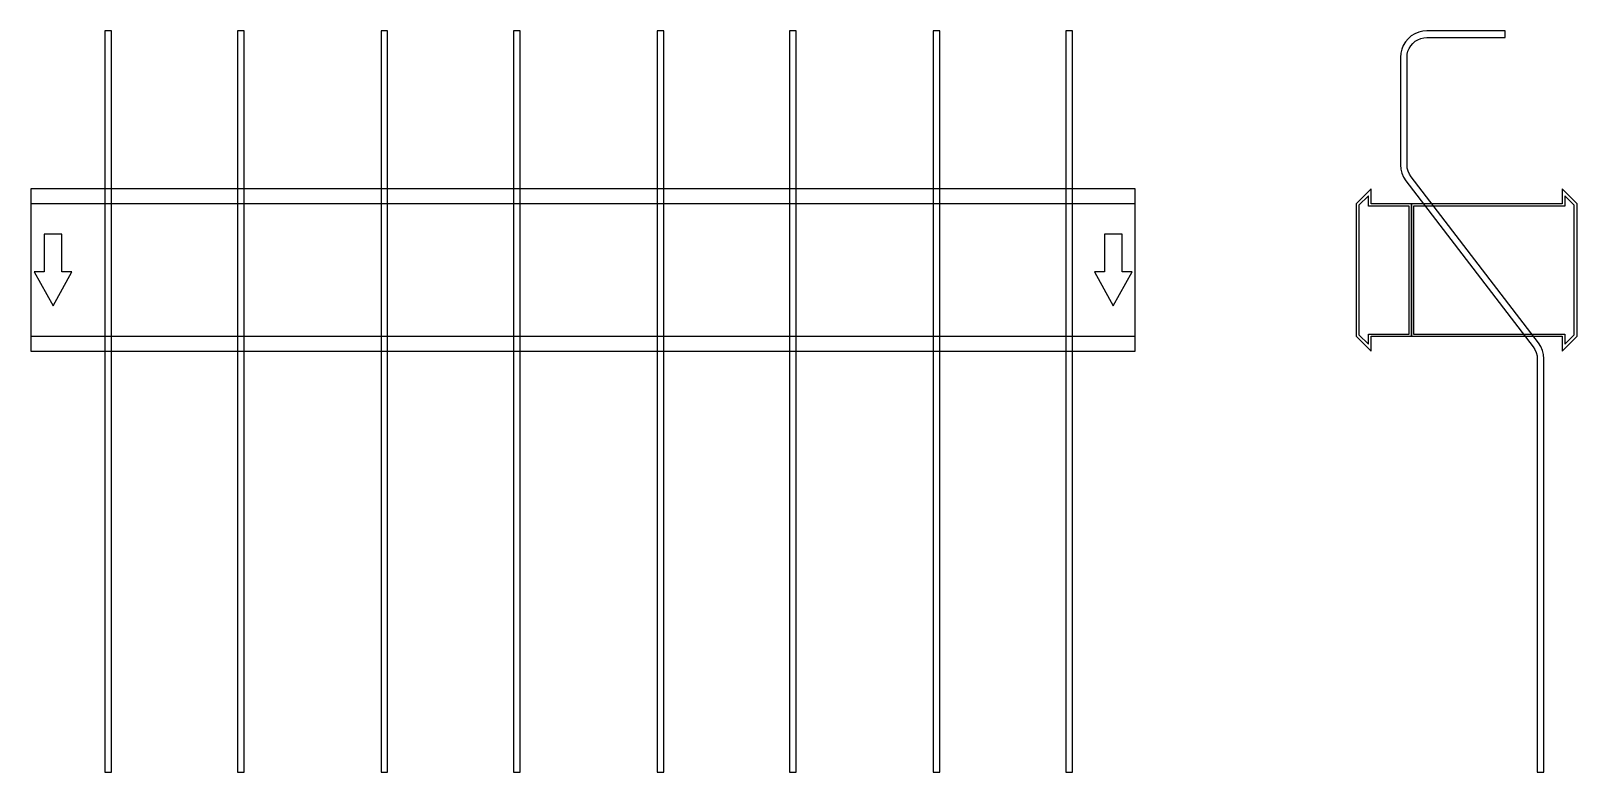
# Model space of a CAD drawing. Extents: x 0 to 1400, y -455 to 217.
import ezdxf

# ---------------------------------------------------------------- set-up
doc = ezdxf.new("R2010")
doc.units = 0
doc.layers.add('Halfen', color=7, linetype='CONTINUOUS')

msp = doc.modelspace()

# ---------------------------------------------------------------- linework, layer by layer
at = {"layer": 'Halfen', "color": 7}
for points in [[(73, -454.728), (73, 216.629), (67, 216.629), (67, -454.728)], [(193, -454.728), (193, 216.629), (187, 216.629), (187, -454.728)], [(323, -454.728), (323, 216.629), (317, 216.629), (317, -454.728)], [(443, -454.728), (443, 216.629), (437, 216.629), (437, -454.728)], [(573, -454.728), (573, 216.629), (567, 216.629), (567, -454.728)], [(693, -454.728), (693, 216.629), (687, 216.629), (687, -454.728)], [(823, -454.728), (823, 216.629), (817, 216.629), (817, -454.728)], [(943, -454.728), (943, 216.629), (937, 216.629), (937, -454.728)], [(1370, -454.728), (1370, -80.478), (1369.679, -76.568), (1368.726, -72.763), (1367.166, -69.164), (1365.04, -65.868), (1249.72, 84.421), (1248.125, 86.894), (1246.955, 89.593), (1246.24, 92.447), (1246, 95.379), (1246, 192.629), (1246.222, 195.445), (1246.881, 198.191), (1247.962, 200.801), (1249.438, 203.209), (1251.272, 205.357), (1253.42, 207.191), (1255.828, 208.667), (1258.438, 209.748), (1261.184, 210.407), (1264, 210.629), (1335, 210.629), (1335, 216.629), (1264, 216.629), (1260.246, 216.333), (1256.584, 215.454), (1253.104, 214.013), (1249.893, 212.045), (1247.029, 209.599), (1244.584, 206.736), (1242.616, 203.525), (1241.175, 200.045), (1240.295, 196.383), (1240, 192.629), (1240, 95.379), (1240.321, 91.47), (1241.274, 87.665), (1242.834, 84.066), (1244.96, 80.769), (1360.28, -69.52), (1361.875, -71.993), (1363.045, -74.692), (1363.76, -77.546), (1364, -80.478), (1364, -454.728)], [(0, -73.5), (1000, -73.5), (1000, 73.5), (0, 73.5)], [(1250, -60), (1250, 60), (1213.5, 60), (1213.5, 73.5), (1200, 60), (1200, -60), (1213.5, -73.5), (1213.5, -60)], [(1400, -60), (1400, 60), (1386.5, 73.5), (1386.5, 60), (1250, 60), (1250, -60), (1386.5, -60), (1386.5, -73.5)], [(0, -60), (1000, -60), (1000, 60), (0, 60)], [(1248, -58), (1248, 58), (1211, 58), (1211, 67.25), (1202.5, 58.75), (1202.5, -58.75), (1211, -67.25), (1211, -58)], [(1397.5, -58.75), (1397.5, 58.75), (1389, 67.25), (1389, 58), (1252, 58), (1252, -58), (1389, -58), (1389, -67.25)], [(20, -32.5), (37, -1.5), (28, -1.5), (28, 32.5), (12, 32.5), (12, -1.5), (3, -1.5)], [(980, -32.5), (997, -1.5), (988, -1.5), (988, 32.5), (972, 32.5), (972, -1.5), (963, -1.5)]]:
    msp.add_lwpolyline(points, close=True, dxfattribs=at)

doc.saveas('drawing.dxf')
